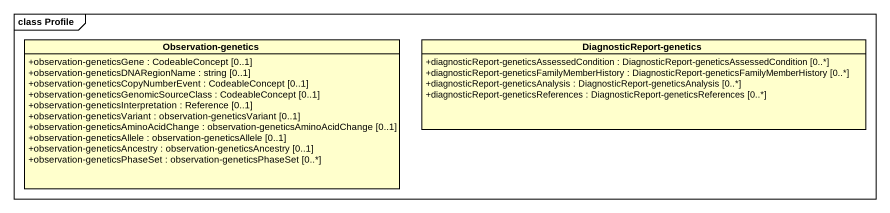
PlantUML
@startuml
mainframe class Profile
hide circle
hide empty members
skinparam classAttributeIconSize 0
class "Observation-genetics" as Observation_genetics {
  +observation-geneticsGene : CodeableConcept [0..1]
  +observation-geneticsDNARegionName : string [0..1]
  +observation-geneticsCopyNumberEvent : CodeableConcept [0..1]
  +observation-geneticsGenomicSourceClass : CodeableConcept [0..1]
  +observation-geneticsInterpretation : Reference [0..1]
  +observation-geneticsVariant : observation-geneticsVariant [0..1]
  +observation-geneticsAminoAcidChange : observation-geneticsAminoAcidChange [0..1]
  +observation-geneticsAllele : observation-geneticsAllele [0..1]
  +observation-geneticsAncestry : observation-geneticsAncestry [0..1]
  +observation-geneticsPhaseSet : observation-geneticsPhaseSet [0..*]
}
class "DiagnosticReport-genetics" as DiagnosticReport_genetics {
  +diagnosticReport-geneticsAssessedCondition : DiagnosticReport-geneticsAssessedCondition [0..*]
  +diagnosticReport-geneticsFamilyMemberHistory : DiagnosticReport-geneticsFamilyMemberHistory [0..*]
  +diagnosticReport-geneticsAnalysis : DiagnosticReport-geneticsAnalysis [0..*]
  +diagnosticReport-geneticsReferences : DiagnosticReport-geneticsReferences [0..*]
}
@enduml
